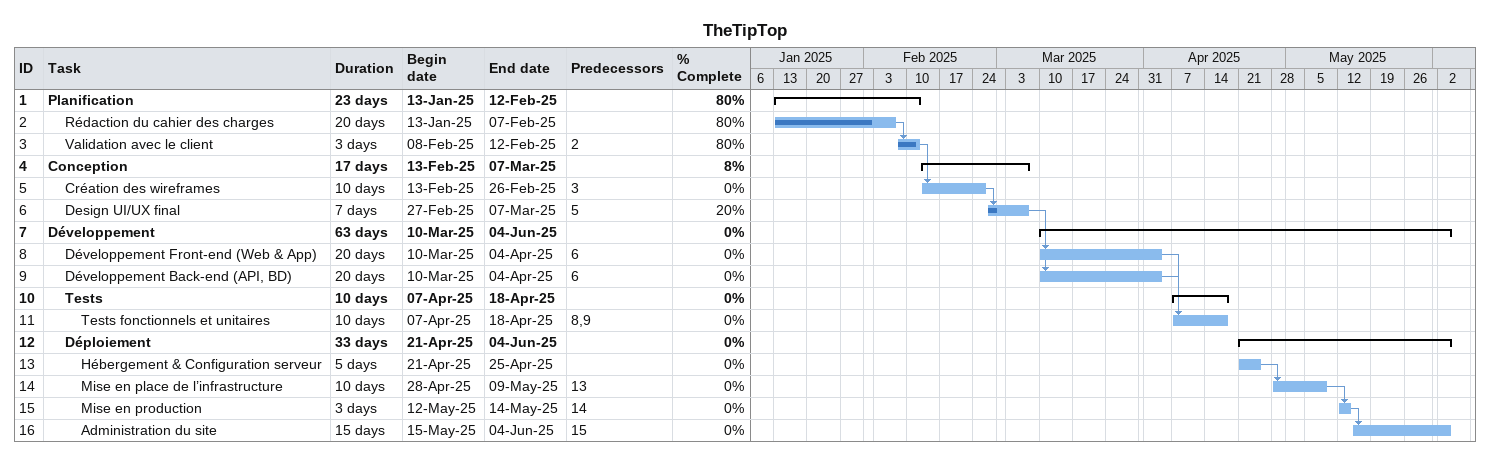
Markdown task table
TheTipTop

| ID | Level | Task | Duration | Start | Finish | Predecessors | % complete |
|---|---|---|---|---|---|---|---|
| 1 | 1 | **Planification** | 23d | 2025-01-13 | 2025-02-12 |  | 80 |
| 2 | 2 | Rédaction du cahier des charges | 20d | 2025-01-13 | 2025-02-07 |  | 80 |
| 3 | 2 | Validation avec le client | 3d | 2025-02-08 | 2025-02-12 | 2 | 80 |
| 4 | 1 | **Conception** | 17d | 2025-02-13 | 2025-03-07 |  | 8 |
| 5 | 2 | Création des wireframes | 10d | 2025-02-13 | 2025-02-26 | 3 | 0 |
| 6 | 2 | Design UI/UX final | 7d | 2025-02-27 | 2025-03-07 | 5 | 20 |
| 7 | 1 | **Développement** | 63d | 2025-03-10 | 2025-06-04 |  | 0 |
| 8 | 2 | Développement Front-end (Web & App) | 20d | 2025-03-10 | 2025-04-04 | 6 | 0 |
| 9 | 2 | Développement Back-end (API, BD) | 20d | 2025-03-10 | 2025-04-04 | 6 | 0 |
| 10 | 2 | **Tests** | 10d | 2025-04-07 | 2025-04-18 |  | 0 |
| 11 | 3 | Tests fonctionnels et unitaires | 10d | 2025-04-07 | 2025-04-18 | 8, 9 | 0 |
| 12 | 2 | **Déploiement** | 33d | 2025-04-21 | 2025-06-04 |  | 0 |
| 13 | 3 | Hébergement & Configuration serveur | 5d | 2025-04-21 | 2025-04-25 |  | 0 |
| 14 | 3 | Mise en place de l’infrastructure | 10d | 2025-04-28 | 2025-05-09 | 13 | 0 |
| 15 | 3 | Mise en production | 3d | 2025-05-12 | 2025-05-14 | 14 | 0 |
| 16 | 3 | Administration du site | 15d | 2025-05-15 | 2025-06-04 | 15 | 0 |
